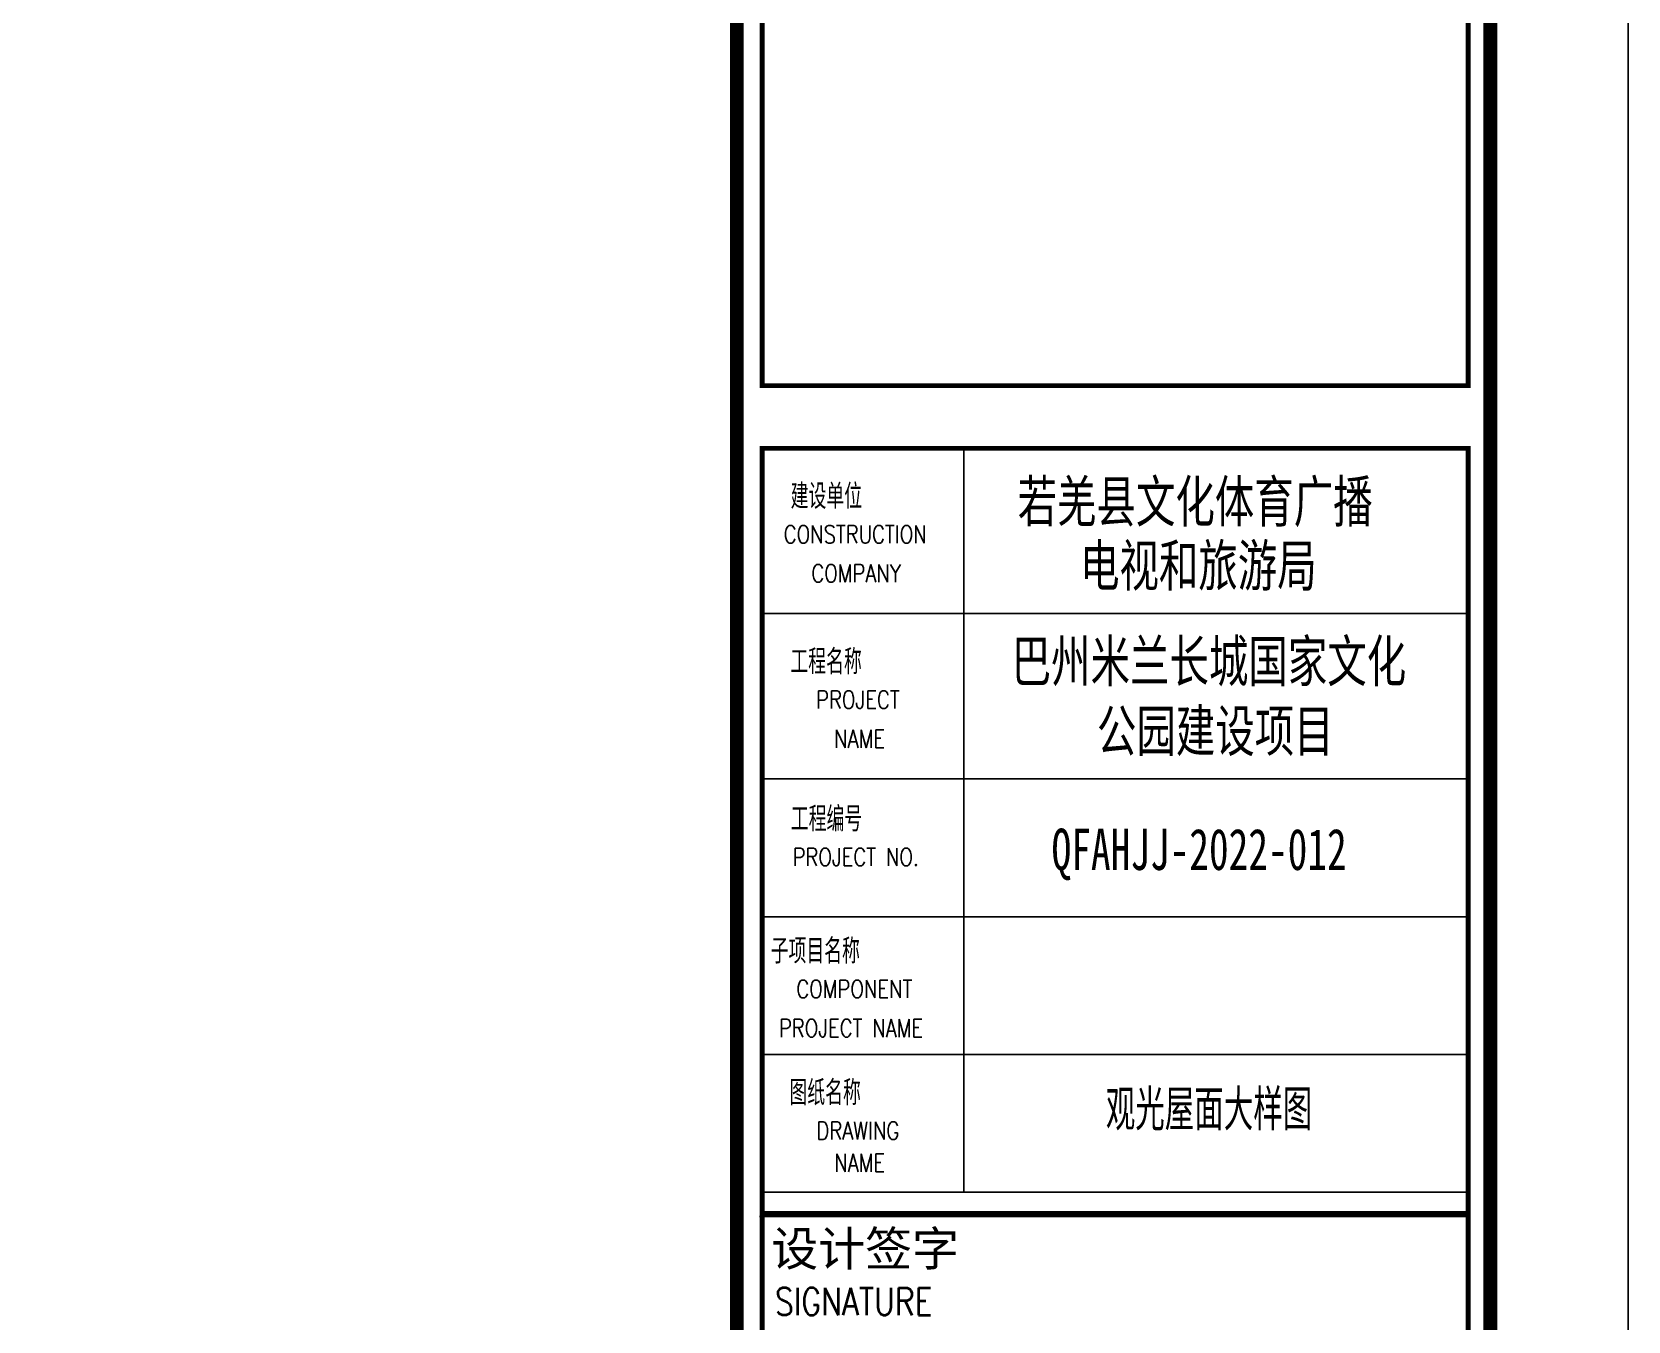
# Model space of a CAD drawing. Header units: inches. Extents: x 0 to 508000, y 0 to 738838.
# Drawn here: x 502205 to 508000, y 204441 to 209119 of the extents above; entities that cross this region are included whole.
import ezdxf
from ezdxf.enums import TextEntityAlignment as Align

# ---------------------------------------------------------------- set-up
doc = ezdxf.new("R2010")
doc.units = ezdxf.units.IN
doc.header["$LTSCALE"] = 1000
doc.header["$MEASUREMENT"] = 0
for name, color, linetype, true_color in [('TK', 7, 'Continuous', 0xffffff), ('TK-TEXT', 4, 'Continuous', 0x00ffff), ('ZG-图名', 1, 'Continuous', 0xff0000), ('ZG-图框层', 4, 'Continuous', 0x00ffff)]:
    doc.layers.add(name, color=color, linetype=linetype, true_color=true_color)
doc.styles.add('CCIAD-图框(可变字)', font='simhei.ttf', dxfattribs={"height": 0.2, "bigfont": 'gbcbig.shx'})
doc.styles.add('CCIAD-图框(标题项)', font='simhei.ttf', dxfattribs={"height": 0.2, "bigfont": 'gbcbig.shx'})
doc.styles.add('CCIAD-图框(版权说明)', font='SIMPLEX.shx', dxfattribs={"height": 0.2, "bigfont": 'gbcbig.shx'})
doc.styles.add('TXTSTY_ANONYMOUS', font='txt.shx', dxfattribs={"height": 0.2, "bigfont": 'gbcbig.shx'})
doc.styles.add('基本字体', font='simplex.shx', dxfattribs={"height": 0.2, "bigfont": 'gbcbig.shx'})

# ---------------------------------------------------------------- blocks, each defined once
blk = doc.blocks.new('DAnoyomous21927')
at = {"layer": 'TK', "style": '基本字体'}
blk.add_text('建设单位', height=90, dxfattribs=at).set_placement((504959.6, 207388.6))
at = {"layer": 'TK', "style": '基本字体', "width": 0.8}
for s, height, p in [('CONSTRUCTION', 65.016, (504934.3, 207263.5)), ('COMPANY', 65.02, (505034.7, 207121.9))]:
    blk.add_text(s, height=height, dxfattribs=at).set_placement(p)
blk = doc.blocks.new('DAnoyomous21931')
at = {"layer": 'TK', "style": '基本字体'}
blk.add_text('工程名称', height=90, dxfattribs=at).set_placement((504958.6, 206788.3))
at = {"layer": 'TK', "style": '基本字体', "width": 0.8}
for s, p in [('PROJECT', (505052, 206663.3)), ('NAME', (505117.6, 206521.7))]:
    blk.add_text(s, height=65, dxfattribs=at).set_placement(p)
blk = doc.blocks.new('DAnoyomous21934')
at = {"layer": 'TK', "style": '基本字体'}
blk.add_text('工程编号', height=90, dxfattribs=at).set_placement((504960.1, 206217.5))
at = {"layer": 'TK', "style": '基本字体', "width": 0.8}
blk.add_text('PROJECT NO.', height=64.998, dxfattribs=at).set_placement((504966.6, 206092.5))
blk = doc.blocks.new('DAnoyomous21938')
at = {"layer": 'TK', "style": '基本字体'}
blk.add_text('子项目名称', height=90, dxfattribs=at).set_placement((504886.9, 205738.3))
at = {"layer": 'TK', "style": '基本字体', "width": 0.8}
for s, height, p in [('COMPONENT', 65, (504980.2, 205613.3)), ('PROJECT NAME', 64.998, (504917, 205471.6))]:
    blk.add_text(s, height=height, dxfattribs=at).set_placement(p)
blk = doc.blocks.new('DAnoyomous21942')
at = {"layer": 'TK', "style": '基本字体'}
blk.add_text('图纸名称', height=90, dxfattribs=at).set_placement((504955.1, 205224.3))
at = {"layer": 'TK', "style": '基本字体', "width": 0.8}
for s, p in [('DRAWING', (505053.3, 205099.3)), ('NAME', (505117.7, 204982.7))]:
    blk.add_text(s, height=65, dxfattribs=at).set_placement(p)

msp = doc.modelspace()

# ---------------------------------------------------------------- linework, layer by layer
at = {"layer": 'TK', "lineweight": -3}
for p, q in [((504865.9, 207608.3), (507419.3, 207608.3)), ((505588.5, 207608.3), (505588.5, 204908.3)), ((504865.9, 207008.3), (507419.3, 207008.3)), ((505465.9, 207008.3), (507419.3, 207008.3)), ((504865.9, 206408.3), (507419.3, 206408.3)), ((504865.9, 205908.3), (507419.3, 205908.3)), ((504865.9, 205908.3), (507419.3, 205908.3)), ((504865.9, 205408.3), (507419.3, 205408.3)), ((504865.9, 205408.3), (507419.3, 205408.3)), ((504865.9, 204908.3), (507419.3, 204908.3)), ((507409.3, 204819.8), (504855.9, 204819.8))]:
    msp.add_line(p, q, dxfattribs=at)
at = {"layer": 'TK', "color": 0, "lineweight": -3}
for p, q in [((504845.9, 204819.8), (507409.3, 204819.8)), ((504855.9, 204831.2), (507419.3, 204831.2))]:
    msp.add_line(p, q, dxfattribs=at)
at = {"layer": 'TK', "lineweight": -3}
for points, const_width in [([(504764.3, 198861.3), (504764.3, 239888.4)], 50), ([(504855.9, 204831.2), (507419.3, 204831.2)], 17.3)]:
    msp.add_lwpolyline(points, dxfattribs=dict(at, const_width=const_width))
msp.add_lwpolyline([(504764.3, 198861.3), (507500, 198861.3), (507500, 239888.4)], dxfattribs=at)
at = {"layer": 'TK', "lineweight": -3, "const_width": 17.3}
for points in [[(504855.9, 236180.3), (507419.3, 236180.3), (507419.3, 207835.4), (504855.9, 207835.4)], [(504855.9, 207608.3), (507419.3, 207608.3), (507419.3, 199001.1), (504855.9, 199001.1)]]:
    msp.add_lwpolyline(points, close=True, dxfattribs=at)
at = {"layer": 'ZG-图框层', "lineweight": -3}
msp.add_lwpolyline([(441100, 240388.4), (441100, 198338.4), (508000, 198338.4), (508000, 240388.4)], close=True, dxfattribs=at)
at = {"layer": 'ZG-图框层', "lineweight": -3, "const_width": 50}
msp.add_lwpolyline([(442350, 198861.3), (442350, 239888.4), (507500, 239888.4), (507500, 198861.3)], close=True, dxfattribs=at)

# ---------------------------------------------------------------- block references
at = {"layer": 'TK'}
for name in ['DAnoyomous21927', 'DAnoyomous21931', 'DAnoyomous21934', 'DAnoyomous21938', 'DAnoyomous21942']:
    msp.add_blockref(name, (0, 0), dxfattribs=at)

# ---------------------------------------------------------------- texts
at = {"layer": 'TK', "style": 'CCIAD-图框(标题项)'}
msp.add_text('设计签字', height=125, dxfattribs=at).set_placement((504888.8, 204641.2))
at = {"layer": 'TK', "style": 'CCIAD-图框(版权说明)', "width": 0.8}
msp.add_text('SIGNATURE', height=100, dxfattribs=at).set_placement((504902.1, 204461.8))
at = {"layer": 'TK-TEXT', "style": 'CCIAD-图框(可变字)', "width": 0.7}
for tag, p, s in [('若羌县文化体育广播', (505783.6, 207340.3), '若羌县文化体育广播'), ('电视和旅游局', (506010.1, 207107.7), '电视和旅游局'), ('巴州米兰长城国家文化', (505762, 206760.9), '巴州米兰长城国家文化'), ('公园建设项目', (506071.6, 206507.8), '公园建设项目')]:
    msp.add_attdef(tag, p, s, height=150, dxfattribs=at)
msp.add_attdef('QFAHJJ-2022-012', text='QFAHJJ-2022-012', height=150, dxfattribs=at).set_placement((506442.6, 206077.8), align=Align.CENTER)
at = {"layer": 'ZG-图名', "style": 'TXTSTY_ANONYMOUS'}
msp.add_text('观光屋面大样图', height=148.75, dxfattribs=at).set_placement((506478.4, 205207), align=Align.MIDDLE_CENTER)

doc.saveas('drawing.dxf')
